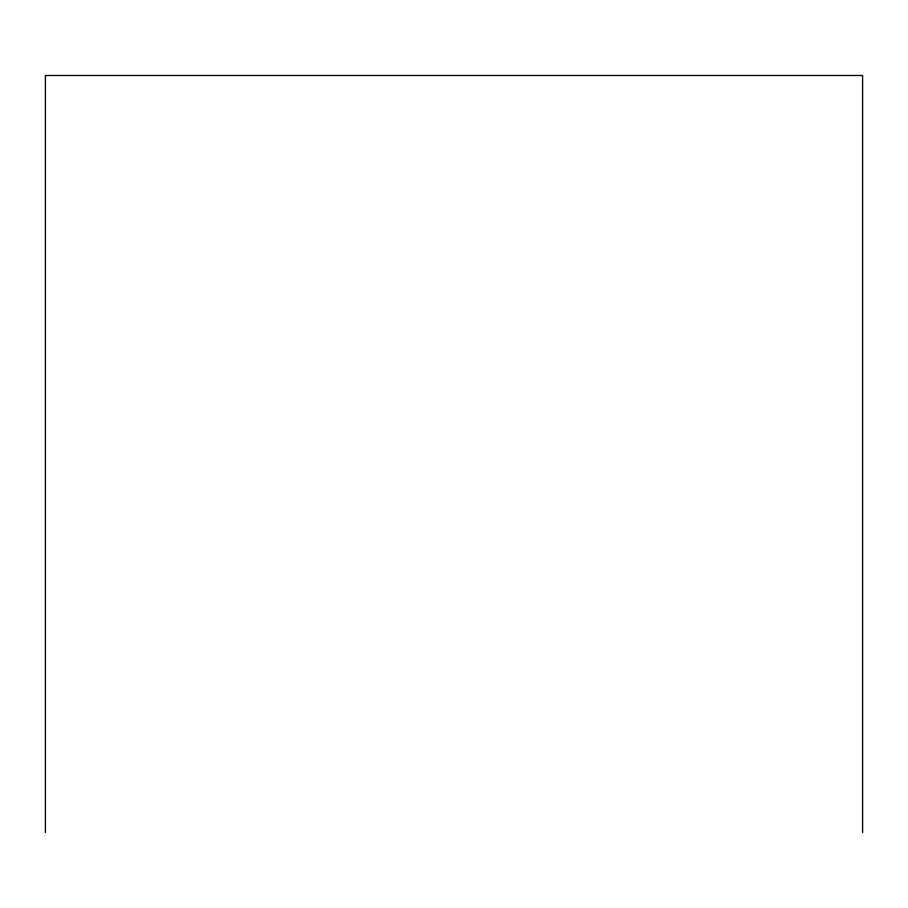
<?xml version="1.0" encoding="UTF-8"?>
<svg xmlns="http://www.w3.org/2000/svg" width="908" height="908" viewBox="0 0 908 908"><rect width="100%" height="100%" fill="white"/><g stroke="black" fill="none" stroke-linecap="round" stroke-linejoin="round"><path stroke-width="1.36" d="M862.6 832.511L862.6 75.489L45.4 75.489L45.4 832.511"/></g></svg>
